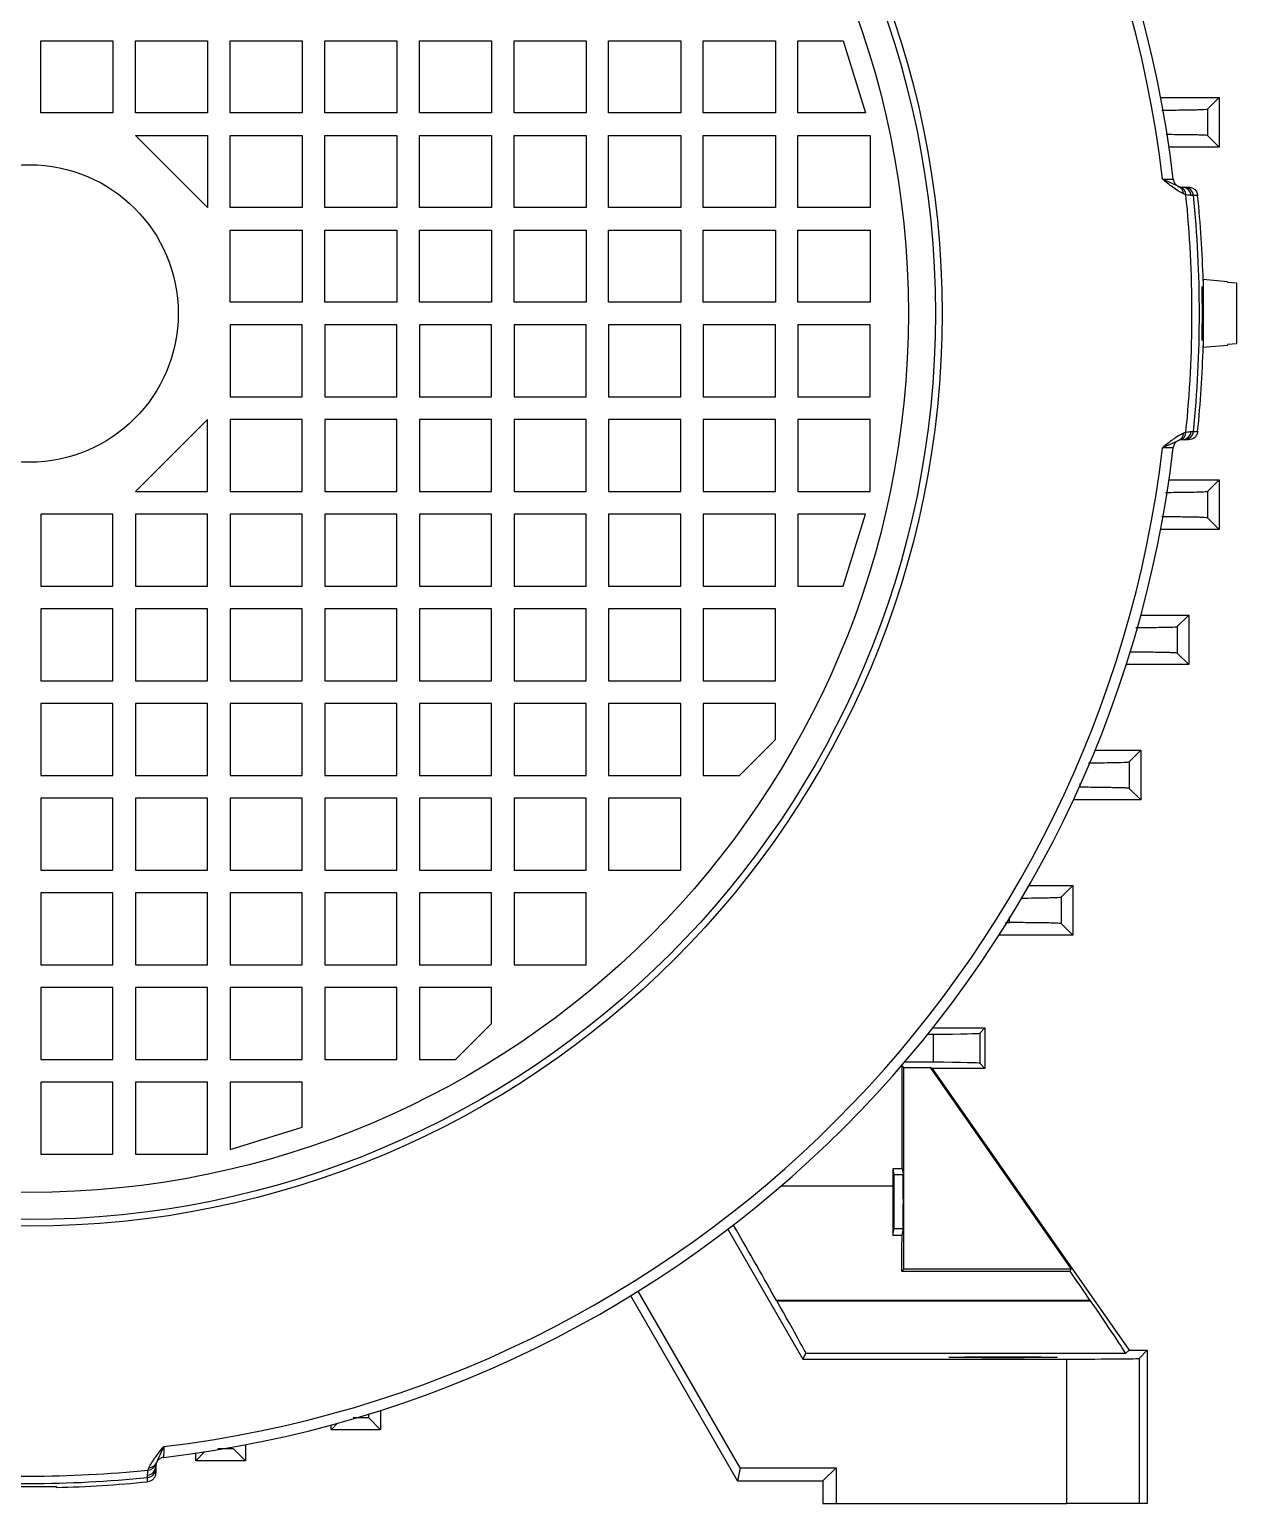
# Model space of a CAD drawing. Extents: x 49 to 1791, y 27 to 1041.
# Drawn here: x 1657.6 to 1791.5, y 358.8 to 522.3 of the extents above; entities that cross this region are included whole.
import ezdxf

# ---------------------------------------------------------------- set-up
doc = ezdxf.new("R2010")
doc.units = 0
doc.layers.get('0').update_dxf_attribs({"linetype": 'CONTINUOUS'})

msp = doc.modelspace()

# ---------------------------------------------------------------- linework, layer by layer
at = {"color": 7, "linetype": 'CONTINUOUS'}
for p, q in [((1658.81, 521.05), (1666.81, 521.05)), ((1658.81, 513.05), (1658.81, 521.05)), ((1666.81, 521.05), (1666.81, 513.05)), ((1669.31, 521.05), (1677.31, 521.05)), ((1669.31, 513.05), (1669.31, 521.05)), ((1677.31, 521.05), (1677.31, 513.05)), ((1679.81, 521.05), (1687.81, 521.05)), ((1679.81, 513.05), (1679.81, 521.05)), ((1687.81, 521.05), (1687.81, 513.05)), ((1690.31, 521.05), (1698.31, 521.05)), ((1690.31, 513.05), (1690.31, 521.05)), ((1698.31, 521.05), (1698.31, 513.05)), ((1700.81, 521.05), (1708.81, 521.05)), ((1700.81, 513.05), (1700.81, 521.05)), ((1708.81, 521.05), (1708.81, 513.05)), ((1711.31, 521.05), (1719.31, 521.05)), ((1711.31, 513.05), (1711.31, 521.05)), ((1719.31, 521.05), (1719.31, 513.05)), ((1721.81, 521.05), (1729.81, 521.05)), ((1721.81, 513.05), (1721.81, 521.05)), ((1729.81, 521.05), (1729.81, 513.05)), ((1732.31, 521.05), (1740.31, 521.05)), ((1732.31, 513.05), (1732.31, 521.05)), ((1740.31, 521.05), (1740.31, 513.05)), ((1742.81, 521.05), (1747.81, 521.05)), ((1742.81, 513.05), (1742.81, 521.05)), ((1747.81, 521.05), (1750.31, 513.05)), ((1783.04, 514.75), (1789.53, 514.75)), ((1788.25, 513.47), (1789.53, 514.75)), ((1789.53, 514.75), (1789.53, 509.25)), ((1666.81, 513.05), (1658.81, 513.05)), ((1677.31, 513.05), (1669.31, 513.05)), ((1687.81, 513.05), (1679.81, 513.05)), ((1698.31, 513.05), (1690.31, 513.05)), ((1708.81, 513.05), (1700.81, 513.05)), ((1719.31, 513.05), (1711.31, 513.05)), ((1729.81, 513.05), (1721.81, 513.05)), ((1740.31, 513.05), (1732.31, 513.05)), ((1750.31, 513.05), (1742.81, 513.05)), ((1669.31, 510.55), (1677.31, 510.55)), ((1677.31, 502.55), (1669.31, 510.55)), ((1677.31, 510.55), (1677.31, 502.55)), ((1679.81, 510.55), (1687.81, 510.55)), ((1679.81, 502.55), (1679.81, 510.55)), ((1687.81, 510.55), (1687.81, 502.55)), ((1690.31, 510.55), (1698.31, 510.55)), ((1690.31, 502.55), (1690.31, 510.55)), ((1698.31, 510.55), (1698.31, 502.55)), ((1700.81, 510.55), (1708.81, 510.55)), ((1700.81, 502.55), (1700.81, 510.55)), ((1708.81, 510.55), (1708.81, 502.55)), ((1711.31, 510.55), (1719.31, 510.55)), ((1711.31, 502.55), (1711.31, 510.55)), ((1719.31, 510.55), (1719.31, 502.55)), ((1721.81, 510.55), (1729.81, 510.55)), ((1721.81, 502.55), (1721.81, 510.55)), ((1729.81, 510.55), (1729.81, 502.55)), ((1732.31, 510.55), (1740.31, 510.55)), ((1732.31, 502.55), (1732.31, 510.55)), ((1740.31, 510.55), (1740.31, 502.55)), ((1742.81, 502.55), (1742.81, 510.55)), ((1742.81, 510.55), (1750.81, 510.55)), ((1750.81, 510.55), (1750.81, 502.55)), ((1788.25, 510.54), (1789.53, 509.25)), ((1789.53, 509.25), (1783.97, 509.25)), ((1785.68, 504.8), (1786.15, 504.8)), ((1687.81, 502.55), (1679.81, 502.55)), ((1698.31, 502.55), (1690.31, 502.55)), ((1708.81, 502.55), (1700.81, 502.55)), ((1719.31, 502.55), (1711.31, 502.55)), ((1729.81, 502.55), (1721.81, 502.55)), ((1740.31, 502.55), (1732.31, 502.55)), ((1750.81, 502.55), (1742.81, 502.55)), ((1679.81, 500.05), (1687.81, 500.05)), ((1679.81, 492.05), (1679.81, 500.05)), ((1687.81, 500.05), (1687.81, 492.05)), ((1690.31, 500.05), (1698.31, 500.05)), ((1690.31, 492.05), (1690.31, 500.05)), ((1698.31, 500.05), (1698.31, 492.05)), ((1700.81, 500.05), (1708.81, 500.05)), ((1700.81, 492.05), (1700.81, 500.05)), ((1708.81, 500.05), (1708.81, 492.05)), ((1711.31, 500.05), (1719.31, 500.05)), ((1711.31, 492.05), (1711.31, 500.05)), ((1719.31, 500.05), (1719.31, 492.05)), ((1721.81, 500.05), (1729.81, 500.05)), ((1721.81, 492.05), (1721.81, 500.05)), ((1729.81, 500.05), (1729.81, 492.05)), ((1732.31, 500.05), (1740.31, 500.05)), ((1732.31, 492.05), (1732.31, 500.05)), ((1740.31, 500.05), (1740.31, 492.05)), ((1742.81, 500.05), (1750.81, 500.05)), ((1742.81, 492.05), (1742.81, 500.05)), ((1750.81, 500.05), (1750.81, 492.05)), ((1790.46, 494.31), (1787.76, 494.55)), ((1787.76, 494.55), (1787.76, 487.05)), ((1790.46, 494.31), (1790.46, 494.25)), ((1791.46, 494.16), (1791.46, 487.43)), ((1687.81, 492.05), (1679.81, 492.05)), ((1698.31, 492.05), (1690.31, 492.05)), ((1708.81, 492.05), (1700.81, 492.05)), ((1719.31, 492.05), (1711.31, 492.05)), ((1729.81, 492.05), (1721.81, 492.05)), ((1740.31, 492.05), (1732.31, 492.05)), ((1750.81, 492.05), (1742.81, 492.05)), ((1679.81, 489.55), (1679.81, 481.55)), ((1687.81, 489.55), (1679.81, 489.55)), ((1687.81, 481.55), (1687.81, 489.55)), ((1698.31, 489.55), (1690.31, 489.55)), ((1690.31, 489.55), (1690.31, 481.55)), ((1698.31, 481.55), (1698.31, 489.55)), ((1700.81, 489.55), (1700.81, 481.55)), ((1708.81, 489.55), (1700.81, 489.55)), ((1708.81, 481.55), (1708.81, 489.55)), ((1711.31, 489.55), (1711.31, 481.55)), ((1719.31, 489.55), (1711.31, 489.55)), ((1719.31, 481.55), (1719.31, 489.55)), ((1721.81, 489.55), (1721.81, 481.55)), ((1729.81, 489.55), (1721.81, 489.55)), ((1729.81, 481.55), (1729.81, 489.55)), ((1732.31, 489.55), (1732.31, 481.55)), ((1740.31, 489.55), (1732.31, 489.55)), ((1740.31, 481.55), (1740.31, 489.55)), ((1750.81, 489.55), (1742.81, 489.55)), ((1742.81, 489.55), (1742.81, 481.55)), ((1750.81, 481.55), (1750.81, 489.55)), ((1787.76, 487.05), (1790.46, 487.28)), ((1790.46, 487.35), (1790.46, 487.28)), ((1679.81, 481.55), (1687.81, 481.55)), ((1690.31, 481.55), (1698.31, 481.55)), ((1700.81, 481.55), (1708.81, 481.55)), ((1711.31, 481.55), (1719.31, 481.55)), ((1721.81, 481.55), (1729.81, 481.55)), ((1732.31, 481.55), (1740.31, 481.55)), ((1742.81, 481.55), (1750.81, 481.55)), ((1677.31, 479.05), (1669.31, 471.05)), ((1677.31, 471.05), (1677.31, 479.05)), ((1679.81, 479.05), (1679.81, 471.05)), ((1687.81, 479.05), (1679.81, 479.05)), ((1687.81, 471.05), (1687.81, 479.05)), ((1690.31, 479.05), (1690.31, 471.05)), ((1698.31, 479.05), (1690.31, 479.05)), ((1698.31, 471.05), (1698.31, 479.05)), ((1700.81, 479.05), (1700.81, 471.05)), ((1708.81, 479.05), (1700.81, 479.05)), ((1708.81, 471.05), (1708.81, 479.05)), ((1719.31, 479.05), (1711.31, 479.05)), ((1711.31, 479.05), (1711.31, 471.05)), ((1719.31, 471.05), (1719.31, 479.05)), ((1721.81, 479.05), (1721.81, 471.05)), ((1729.81, 479.05), (1721.81, 479.05)), ((1729.81, 471.05), (1729.81, 479.05)), ((1732.31, 479.05), (1732.31, 471.05)), ((1740.31, 479.05), (1732.31, 479.05)), ((1740.31, 471.05), (1740.31, 479.05)), ((1750.81, 479.05), (1742.81, 479.05)), ((1742.81, 479.05), (1742.81, 471.05)), ((1750.81, 471.05), (1750.81, 479.05)), ((1786.15, 476.8), (1785.68, 476.8)), ((1669.31, 471.05), (1677.31, 471.05)), ((1679.81, 471.05), (1687.81, 471.05)), ((1690.31, 471.05), (1698.31, 471.05)), ((1700.81, 471.05), (1708.81, 471.05)), ((1711.31, 471.05), (1719.31, 471.05)), ((1721.81, 471.05), (1729.81, 471.05)), ((1732.31, 471.05), (1740.31, 471.05)), ((1742.81, 471.05), (1750.81, 471.05)), ((1783.97, 472.35), (1789.53, 472.35)), ((1788.25, 471.06), (1789.53, 472.35)), ((1789.53, 472.35), (1789.53, 466.85)), ((1666.81, 468.55), (1658.81, 468.55)), ((1658.81, 468.55), (1658.81, 460.55)), ((1666.81, 460.55), (1666.81, 468.55)), ((1669.31, 468.55), (1669.31, 460.55)), ((1677.31, 468.55), (1669.31, 468.55)), ((1677.31, 460.55), (1677.31, 468.55)), ((1679.81, 468.55), (1679.81, 460.55)), ((1687.81, 468.55), (1679.81, 468.55)), ((1687.81, 460.55), (1687.81, 468.55)), ((1690.31, 468.55), (1690.31, 460.55)), ((1698.31, 468.55), (1690.31, 468.55)), ((1698.31, 460.55), (1698.31, 468.55)), ((1708.81, 468.55), (1700.81, 468.55)), ((1700.81, 468.55), (1700.81, 460.55)), ((1708.81, 460.55), (1708.81, 468.55)), ((1719.31, 468.55), (1711.31, 468.55)), ((1711.31, 468.55), (1711.31, 460.55)), ((1719.31, 460.55), (1719.31, 468.55)), ((1721.81, 468.55), (1721.81, 460.55)), ((1729.81, 468.55), (1721.81, 468.55)), ((1729.81, 460.55), (1729.81, 468.55)), ((1732.31, 468.55), (1732.31, 460.55)), ((1740.31, 468.55), (1732.31, 468.55)), ((1740.31, 460.55), (1740.31, 468.55)), ((1742.81, 468.55), (1742.81, 460.55)), ((1750.31, 468.55), (1742.81, 468.55)), ((1747.81, 460.55), (1750.31, 468.55)), ((1788.25, 468.13), (1789.53, 466.85)), ((1789.53, 466.85), (1783.04, 466.85)), ((1658.81, 460.55), (1666.81, 460.55)), ((1669.31, 460.55), (1677.31, 460.55)), ((1679.81, 460.55), (1687.81, 460.55)), ((1690.31, 460.55), (1698.31, 460.55)), ((1700.81, 460.55), (1708.81, 460.55)), ((1711.31, 460.55), (1719.31, 460.55)), ((1721.81, 460.55), (1729.81, 460.55)), ((1732.31, 460.55), (1740.31, 460.55)), ((1742.81, 460.55), (1747.81, 460.55)), ((1666.81, 458.05), (1658.81, 458.05)), ((1658.81, 458.05), (1658.81, 450.05)), ((1666.81, 450.05), (1666.81, 458.05)), ((1677.31, 458.05), (1669.31, 458.05)), ((1669.31, 458.05), (1669.31, 450.05)), ((1677.31, 450.05), (1677.31, 458.05)), ((1687.81, 458.05), (1679.81, 458.05)), ((1679.81, 458.05), (1679.81, 450.05)), ((1687.81, 450.05), (1687.81, 458.05)), ((1690.31, 458.05), (1690.31, 450.05)), ((1698.31, 458.05), (1690.31, 458.05)), ((1698.31, 450.05), (1698.31, 458.05)), ((1700.81, 458.05), (1700.81, 450.05)), ((1708.81, 458.05), (1700.81, 458.05)), ((1708.81, 450.05), (1708.81, 458.05)), ((1711.31, 458.05), (1711.31, 450.05)), ((1719.31, 458.05), (1711.31, 458.05)), ((1719.31, 450.05), (1719.31, 458.05)), ((1729.81, 458.05), (1721.81, 458.05)), ((1721.81, 458.05), (1721.81, 450.05)), ((1729.81, 450.05), (1729.81, 458.05)), ((1740.31, 458.05), (1732.31, 458.05)), ((1732.31, 458.05), (1732.31, 450.05)), ((1740.31, 450.05), (1740.31, 458.05)), ((1780.85, 457.35), (1786.16, 457.35)), ((1784.87, 456.06), (1786.16, 457.35)), ((1786.16, 457.35), (1786.16, 451.85)), ((1784.88, 453.13), (1786.16, 451.85)), ((1786.16, 451.85), (1779.23, 451.85)), ((1658.81, 450.05), (1666.81, 450.05)), ((1669.31, 450.05), (1677.31, 450.05)), ((1679.81, 450.05), (1687.81, 450.05)), ((1690.31, 450.05), (1698.31, 450.05)), ((1700.81, 450.05), (1708.81, 450.05)), ((1711.31, 450.05), (1719.31, 450.05)), ((1721.81, 450.05), (1729.81, 450.05)), ((1732.31, 450.05), (1740.31, 450.05)), ((1666.81, 447.55), (1658.81, 447.55)), ((1658.81, 447.55), (1658.81, 439.55)), ((1666.81, 439.55), (1666.81, 447.55)), ((1677.31, 447.55), (1669.31, 447.55)), ((1669.31, 447.55), (1669.31, 439.55)), ((1677.31, 439.55), (1677.31, 447.55)), ((1687.81, 447.55), (1679.81, 447.55)), ((1679.81, 447.55), (1679.81, 439.55)), ((1687.81, 439.55), (1687.81, 447.55)), ((1690.31, 447.55), (1690.31, 439.55)), ((1698.31, 447.55), (1690.31, 447.55)), ((1698.31, 439.55), (1698.31, 447.55)), ((1700.81, 447.55), (1700.81, 439.55)), ((1708.81, 447.55), (1700.81, 447.55)), ((1708.81, 439.55), (1708.81, 447.55)), ((1711.31, 447.55), (1711.31, 439.55)), ((1719.31, 447.55), (1711.31, 447.55)), ((1719.31, 439.55), (1719.31, 447.55)), ((1721.81, 447.55), (1721.81, 439.55)), ((1729.81, 447.55), (1721.81, 447.55)), ((1729.81, 439.55), (1729.81, 447.55)), ((1740.31, 447.55), (1732.31, 447.55)), ((1732.31, 447.55), (1732.31, 439.55)), ((1740.31, 443.55), (1740.31, 447.55)), ((1736.31, 439.55), (1740.31, 443.55)), ((1775.77, 442.35), (1780.84, 442.35)), ((1779.55, 441.06), (1780.84, 442.35)), ((1780.84, 442.35), (1780.84, 436.85)), ((1658.81, 439.55), (1666.81, 439.55)), ((1669.31, 439.55), (1677.31, 439.55)), ((1679.81, 439.55), (1687.81, 439.55)), ((1690.31, 439.55), (1698.31, 439.55)), ((1700.81, 439.55), (1708.81, 439.55)), ((1711.31, 439.55), (1719.31, 439.55)), ((1721.81, 439.55), (1729.81, 439.55)), ((1732.31, 439.55), (1736.31, 439.55)), ((1666.81, 437.05), (1658.81, 437.05)), ((1658.81, 437.05), (1658.81, 429.05)), ((1666.81, 429.05), (1666.81, 437.05)), ((1677.31, 437.05), (1669.31, 437.05)), ((1669.31, 437.05), (1669.31, 429.05)), ((1677.31, 429.05), (1677.31, 437.05)), ((1687.81, 437.05), (1679.81, 437.05)), ((1679.81, 437.05), (1679.81, 429.05)), ((1687.81, 429.05), (1687.81, 437.05)), ((1690.31, 437.05), (1690.31, 429.05)), ((1698.31, 437.05), (1690.31, 437.05)), ((1698.31, 429.05), (1698.31, 437.05)), ((1700.81, 437.05), (1700.81, 429.05)), ((1708.81, 437.05), (1700.81, 437.05)), ((1708.81, 429.05), (1708.81, 437.05)), ((1719.31, 437.05), (1711.31, 437.05)), ((1711.31, 437.05), (1711.31, 429.05)), ((1719.31, 429.05), (1719.31, 437.05)), ((1729.81, 437.05), (1721.81, 437.05)), ((1721.81, 437.05), (1721.81, 429.05)), ((1729.81, 429.05), (1729.81, 437.05)), ((1780.84, 436.85), (1773.36, 436.85)), ((1779.56, 438.12), (1780.84, 436.85)), ((1658.81, 429.05), (1666.81, 429.05)), ((1669.31, 429.05), (1677.31, 429.05)), ((1679.81, 429.05), (1687.81, 429.05)), ((1690.31, 429.05), (1698.31, 429.05)), ((1700.81, 429.05), (1708.81, 429.05)), ((1711.31, 429.05), (1719.31, 429.05)), ((1721.81, 429.05), (1729.81, 429.05)), ((1768.44, 427.35), (1773.29, 427.35)), ((1772.01, 426.07), (1773.29, 427.35)), ((1773.29, 427.35), (1773.29, 421.85)), ((1666.81, 426.55), (1658.81, 426.55)), ((1658.81, 426.55), (1658.81, 418.55)), ((1666.81, 418.55), (1666.81, 426.55)), ((1677.31, 426.55), (1669.31, 426.55)), ((1669.31, 426.55), (1669.31, 418.55)), ((1677.31, 418.55), (1677.31, 426.55)), ((1679.81, 426.55), (1679.81, 418.55)), ((1687.81, 426.55), (1679.81, 426.55)), ((1687.81, 418.55), (1687.81, 426.55)), ((1690.31, 426.55), (1690.31, 418.55)), ((1698.31, 426.55), (1690.31, 426.55)), ((1698.31, 418.55), (1698.31, 426.55)), ((1700.81, 426.55), (1700.81, 418.55)), ((1708.81, 426.55), (1700.81, 426.55)), ((1708.81, 418.55), (1708.81, 426.55)), ((1719.31, 426.55), (1711.31, 426.55)), ((1711.31, 426.55), (1711.31, 418.55)), ((1719.31, 418.55), (1719.31, 426.55)), ((1773.29, 421.85), (1765.11, 421.85)), ((1765.85, 423.24), (1766.26, 423.24)), ((1772.02, 423.12), (1773.29, 421.85)), ((1658.81, 418.55), (1666.81, 418.55)), ((1669.31, 418.55), (1677.31, 418.55)), ((1679.81, 418.55), (1687.81, 418.55)), ((1690.31, 418.55), (1698.31, 418.55)), ((1700.81, 418.55), (1708.81, 418.55)), ((1711.31, 418.55), (1719.31, 418.55)), ((1666.81, 416.05), (1658.81, 416.05)), ((1658.81, 416.05), (1658.81, 408.05)), ((1666.81, 408.05), (1666.81, 416.05)), ((1677.31, 416.05), (1669.31, 416.05)), ((1669.31, 416.05), (1669.31, 408.05)), ((1677.31, 408.05), (1677.31, 416.05)), ((1679.81, 416.05), (1679.81, 408.05)), ((1687.81, 416.05), (1679.81, 416.05)), ((1687.81, 408.05), (1687.81, 416.05)), ((1690.31, 416.05), (1690.31, 408.05)), ((1698.31, 416.05), (1690.31, 416.05)), ((1698.31, 408.05), (1698.31, 416.05)), ((1708.81, 416.05), (1700.81, 416.05)), ((1700.81, 416.05), (1700.81, 408.05)), ((1708.81, 412.05), (1708.81, 416.05)), ((1704.81, 408.05), (1708.81, 412.05)), ((1757.2, 410.85), (1757.86, 410.86)), ((1757.76, 411.55), (1763.55, 411.55)), ((1757.86, 407.74), (1757.86, 410.86)), ((1762.97, 410.97), (1763.55, 411.55)), ((1762.97, 410.97), (1762.97, 407.63)), ((1763.55, 411.55), (1763.55, 407.05)), ((1658.81, 408.05), (1666.81, 408.05)), ((1669.31, 408.05), (1677.31, 408.05)), ((1679.81, 408.05), (1687.81, 408.05)), ((1690.31, 408.05), (1698.31, 408.05)), ((1700.81, 408.05), (1704.81, 408.05)), ((1754.36, 407.35), (1754.29, 407.35)), ((1754.36, 407.35), (1754.56, 407.15)), ((1754.36, 395.97), (1754.36, 407.35)), ((1754.56, 407.15), (1757.48, 407.15)), ((1754.56, 384.8), (1754.56, 407.15)), ((1757.86, 407.74), (1754.64, 407.76)), ((1757.68, 407.05), (1757.48, 407.15)), ((1757.48, 407.15), (1773.13, 384.8)), ((1762.97, 407.63), (1763.55, 407.05)), ((1666.81, 405.55), (1658.81, 405.55)), ((1658.81, 405.55), (1658.81, 397.55)), ((1666.81, 397.55), (1666.81, 405.55)), ((1677.31, 405.55), (1669.31, 405.55)), ((1669.31, 405.55), (1669.31, 397.55)), ((1677.31, 397.55), (1677.31, 405.55)), ((1687.81, 405.55), (1679.81, 405.55)), ((1679.81, 405.55), (1679.81, 398.05)), ((1687.81, 400.55), (1687.81, 405.55)), ((1763.55, 407.05), (1757.68, 407.05)), ((1757.68, 407.05), (1779.56, 375.8)), ((1679.81, 398.05), (1687.81, 400.55)), ((1658.81, 397.55), (1666.81, 397.55)), ((1669.31, 397.55), (1677.31, 397.55)), ((1753.36, 394.05), (1753.36, 395.97)), ((1753.47, 395.29), (1753.36, 395.97)), ((1753.36, 395.97), (1754.36, 395.97)), ((1754.36, 395.97), (1754.47, 395.29)), ((1753.47, 395.29), (1754.47, 395.29)), ((1735.03, 389.22), (1743.34, 374.82)), ((1753.35, 388.56), (1753.47, 389.31)), ((1753.47, 389.31), (1754.47, 389.31)), ((1754.47, 389.31), (1754.35, 388.56)), ((1753.35, 388.56), (1754.35, 388.56)), ((1754.33, 384.57), (1754.56, 384.8)), ((1754.33, 384.57), (1773.01, 384.57)), ((1773.13, 384.8), (1754.56, 384.8)), ((1773.01, 384.57), (1773.13, 384.8)), ((1736.12, 361.3), (1724.26, 381.84)), ((1736.4, 362.77), (1725.09, 382.36)), ((1740.46, 381.29), (1740.43, 381.33)), ((1775.24, 381.33), (1740.43, 381.33)), ((1740.46, 381.29), (1775.26, 381.29)), ((1775.24, 381.33), (1775.26, 381.29)), ((1743.34, 374.82), (1743.7, 375.43)), ((1743.34, 374.82), (1772.65, 374.82)), ((1779.14, 375.43), (1743.7, 375.43)), ((1772.65, 358.8), (1772.65, 374.82)), ((1779.14, 375.43), (1779.56, 375.8)), ((1779.56, 375.8), (1781.56, 375.8)), ((1780.65, 374.89), (1781.56, 375.8)), ((1780.65, 374.89), (1780.65, 358.8)), ((1781.56, 375.8), (1781.56, 358.8)), ((1695.2, 368.3), (1696.51, 366.98)), ((1696.51, 369.13), (1696.51, 366.98)), ((1691.73, 367.7), (1691.01, 366.98)), ((1691.01, 366.98), (1691.01, 367.51)), ((1696.51, 366.98), (1691.01, 366.98)), ((1680.19, 364.87), (1681.51, 363.55)), ((1681.51, 365.31), (1681.51, 363.55)), ((1676.99, 364.53), (1676.01, 363.55)), ((1676.01, 363.55), (1676.01, 364.39)), ((1681.51, 363.55), (1676.01, 363.55)), ((1671.56, 362.67), (1671.56, 362.2)), ((1736.4, 362.77), (1736.12, 361.3)), ((1736.4, 362.77), (1747.03, 362.77)), ((1747.03, 362.77), (1745.56, 361.3)), ((1747.03, 362.77), (1747.03, 358.8)), ((1660.56, 360.58), (1660.56, 360.7)), ((1736.12, 361.3), (1745.56, 361.3)), ((1745.56, 361.3), (1745.56, 358.8)), ((1745.56, 358.8), (1747.03, 358.8)), ((1747.03, 358.8), (1772.65, 358.8)), ((1780.65, 358.8), (1772.65, 358.8)), ((1781.56, 358.8), (1780.65, 358.8))]:
    msp.add_line(p, q, dxfattribs=at)
at = {"color": 8, "linetype": 'CONTINUOUS'}
for p, q in [((1774.11, 438.24), (1774.12, 438.66)), ((1740.99, 394.05), (1753.36, 394.05)), ((1695.2, 368.3), (1693.47, 368.3)), ((1680.19, 364.87), (1678.47, 364.87))]:
    msp.add_line(p, q, dxfattribs=at)
at = {"color": 7, "linetype": 'CONTINUOUS', "flags": 128}
for points in [[(1787.15, 503.9), (1787.13, 503.9), (1787.06, 503.9), (1786.78, 503.9), (1786.68, 503.9)], [(1791.46, 494.16), (1790.97, 494.21), (1790.46, 494.25)], [(1791.46, 487.43), (1790.97, 487.39), (1790.46, 487.35)], [(1786.68, 477.7), (1786.7, 477.7), (1786.77, 477.7), (1787.05, 477.7), (1787.15, 477.7)], [(1670.66, 361.21), (1670.66, 361.23), (1670.66, 361.3), (1670.66, 361.58), (1670.66, 361.68)]]:
    msp.add_lwpolyline(points, dxfattribs=at)
at = {"color": 7, "linetype": 'CONTINUOUS'}
for radius in [101.24, 100.5, 97.5, 16.5]:
    msp.add_circle((1657.56, 490.8), radius, dxfattribs=at)
for centre, radius, start, end in [((1657.56, 490.8), 127.75, 6.6904, 83.3096), ((1657.56, 490.8), 126.57, 6.7557, 83.2443), ((1785.43, 505.8), 1, 186.6904, 246.5619), ((1784.65, 504.02), 0.939, 2.3278, 65.8448), ((1784.89, 503.92), 0.956, 3.1066, 73.4372), ((1785.43, 503.81), 0.992, 5.3006, 89.6652), ((1785.68, 503.8), 1, 5.7922, 89.999), ((1657.56, 490.8), 128.96, 354.1369, 5.8631), ((1657.56, 490.8), 129.78, 354.2063, 5.7937), ((1657.56, 490.8), 130.25, 1.5876, 5.7726), ((1657.56, 490.8), 130.25, 354.2274, 358.4124), ((1784.65, 477.57), 0.939, 294.1552, 357.6722), ((1784.89, 477.68), 0.956, 286.5628, 356.8934), ((1785.43, 477.79), 0.992, 270.3348, 354.6994), ((1785.68, 477.8), 1, 270.001, 354.2078), ((1657.56, 490.8), 127.75, 276.6904, 353.3096), ((1657.56, 490.8), 126.57, 276.7557, 353.2443), ((1785.43, 475.8), 1, 113.4381, 173.3096), ((1670.68, 363.47), 0.956, 273.1066, 343.4372), ((1670.79, 363.71), 0.939, 272.3278, 335.8448), ((1672.56, 362.93), 1, 96.6904, 156.5619), ((1657.56, 490.8), 128.96, 264.1369, 275.8631), ((1657.56, 490.8), 129.78, 264.2063, 275.7937), ((1670.57, 362.93), 0.992, 275.3006, 359.6652), ((1670.56, 362.67), 1, 275.7922, 359.999), ((1657.56, 490.8), 130.25, 271.3198, 275.7726)]:
    msp.add_arc(centre, radius, start, end, dxfattribs=at)
for centre, major_axis, ratio, start_param, end_param in [((1752.97, 410.97), (10, 0), 0.013091, 5.222898, 6.270095), ((1752.97, 407.63), (10, 0), 0.013091, 0.01309, 1.060288), ((1753.13, 394.05), (0, 18), 0.013091, 4.401983, 4.712389), ((1753.46, 392.3), (0, 3), 0.013091, 3.228859, 6.195919), ((1754.46, 392.3), (0, 3), 0.013091, 3.228859, 6.195919), ((1732.96, 394.05), (-10.39, 18), 0.007558, 3.922627, 4.463446), ((1754.13, 394.05), (0, 18), 0.013091, 4.157265, 4.401983), ((1766.12, 394.05), (-12.61, 18), 0.010723, 3.919482, 4.149756), ((1732.15, 395.43), (-11.55, 20), 0.007558, 3.145956, 3.922627), ((1765.14, 395.43), (-14.01, 20), 0.010723, 3.14281, 3.919482), ((1772.65, 374.89), (8, 0), 0.008727, 4.712389, 6.274459)]:
    msp.add_ellipse(centre, major_axis=major_axis, ratio=ratio, start_param=start_param, end_param=end_param, dxfattribs=at)
msp.add_ellipse((1765.56, 375.02), major_axis=(6, 0), ratio=0.008727, dxfattribs=at)
for points, knots in [([(1783.17, 513.35), (1783.94, 513.36), (1784.63, 513.36), (1785.56, 513.38), (1785.86, 513.38), (1786.39, 513.39), (1786.64, 513.39), (1787.08, 513.4), (1787.28, 513.41), (1787.62, 513.42), (1787.76, 513.43), (1788.11, 513.44), (1788.24, 513.45), (1788.25, 513.47)], [0, 0, 0, 0, 0.25, 0.25, 0.375, 0.375, 0.5, 0.5, 0.625, 0.625, 0.75, 0.75, 1, 1, 1, 1]), ([(1788.25, 513.47), (1788.25, 512.8), (1788.25, 512.13), (1788.25, 511.46), (1788.25, 511.15), (1788.25, 510.84), (1788.25, 510.54)], [0, 0, 0, 0, 0.002014076, 0.002014076, 0.002014076, 0.002944325, 0.002944325, 0.002944325, 0.002944325]), ([(1788.25, 510.54), (1788.12, 510.55), (1787.86, 510.58), (1786.2, 510.62), (1784.47, 510.63), (1783.65, 510.64)], [0, 0, 0, 0, 0.345603, 0.691226, 1, 1, 1, 1]), ([(1783.25, 505.69), (1783.64, 505.69), (1783.94, 505.68), (1784.34, 505.68), (1784.44, 505.68), (1784.44, 505.68)], [0, 0, 0, 0, 0.5, 0.5, 1, 1, 1, 1]), ([(1785.04, 504.88), (1784.85, 504.96), (1784.62, 505.08), (1784.02, 505.36), (1783.67, 505.52), (1783.25, 505.69)], [0, 0, 0, 0, 0.5, 0.5, 1, 1, 1, 1]), ([(1786.15, 504.8), (1786.28, 504.8), (1786.4, 504.78), (1786.63, 504.69), (1786.73, 504.62), (1787.01, 504.38), (1787.12, 504.14), (1787.15, 503.9)], [0, 0, 0, 0, 0.25, 0.25, 0.5, 0.5, 1, 1, 1, 1]), ([(1787.69, 488.3), (1787.68, 488.23), (1787.68, 487.95), (1787.66, 487.77), (1787.66, 487.82), (1787.66, 488.22), (1787.66, 488.91), (1787.67, 489.81), (1787.67, 490.82), (1787.67, 491.83), (1787.66, 492.73), (1787.66, 493.4), (1787.66, 493.79), (1787.66, 493.82), (1787.68, 493.64), (1787.68, 493.36), (1787.69, 493.3)], [0, 0, 0, 0, 0.02818, 0.107119, 0.186043, 0.264945, 0.343849, 0.422766, 0.501686, 0.580599, 0.659511, 0.738431, 0.817348, 0.896252, 0.975154, 1, 1, 1, 1]), ([(1787.15, 477.7), (1787.14, 477.57), (1787.1, 477.46), (1786.99, 477.24), (1786.92, 477.14), (1786.64, 476.89), (1786.4, 476.8), (1786.15, 476.8)], [0, 0, 0, 0, 0.25, 0.25, 0.5, 0.5, 1, 1, 1, 1]), ([(1785.04, 476.72), (1784.85, 476.64), (1784.62, 476.51), (1784.02, 476.23), (1783.67, 476.07), (1783.25, 475.91)], [0, 0, 0, 0, 0.5, 0.5, 1, 1, 1, 1]), ([(1784.44, 475.91), (1784.44, 475.91), (1784.34, 475.91), (1783.94, 475.91), (1783.64, 475.91), (1783.25, 475.91)], [0, 0, 0, 0, 0.5, 0.5, 1, 1, 1, 1]), ([(1783.59, 470.95), (1784.36, 470.96), (1786.05, 470.98), (1787.81, 471.01), (1788.1, 471.05), (1788.25, 471.06)], [0, 0, 0, 0, 0.287608, 0.628811, 1, 1, 1, 1]), ([(1788.25, 471.06), (1788.25, 470.75), (1788.25, 470.44), (1788.25, 470.14), (1788.25, 469.47), (1788.25, 468.8), (1788.25, 468.13)], [0, 0, 0, 0, 0.000930256, 0.000930256, 0.000930256, 0.002944349, 0.002944349, 0.002944349, 0.002944349]), ([(1788.25, 468.13), (1788.24, 468.14), (1788.11, 468.15), (1787.76, 468.17), (1787.62, 468.18), (1787.27, 468.19), (1787.08, 468.19), (1786.64, 468.2), (1786.39, 468.21), (1785.85, 468.22), (1785.56, 468.22), (1784.63, 468.23), (1783.94, 468.24), (1783.17, 468.24)], [0, 0, 0, 0, 0.25, 0.25, 0.375, 0.375, 0.5, 0.5, 0.625, 0.625, 0.75, 0.75, 1, 1, 1, 1]), ([(1780.28, 455.95), (1781, 455.96), (1782.64, 455.98), (1784.26, 456.01), (1784.83, 456.04), (1784.87, 456.06), (1784.87, 456.06)], [0, 0, 0, 0, 0.264266, 0.60781, 0.95401, 1, 1, 1, 1]), ([(1784.88, 453.13), (1784.87, 453.14), (1784.74, 453.15), (1784.38, 453.17), (1784.23, 453.17), (1783.88, 453.19), (1783.67, 453.19), (1783.22, 453.2), (1782.97, 453.21), (1782.41, 453.21), (1782.11, 453.22), (1781.16, 453.23), (1780.44, 453.24), (1779.65, 453.24)], [0, 0, 0, 0, 0.25, 0.25, 0.375, 0.375, 0.5, 0.5, 0.625, 0.625, 0.75, 0.75, 1, 1, 1, 1]), ([(1775.03, 440.95), (1775.66, 440.96), (1777.23, 440.97), (1778.84, 441.01), (1779.49, 441.04), (1779.54, 441.06), (1779.55, 441.06)], [0, 0, 0, 0, 0.230954, 0.575986, 0.926747, 1, 1, 1, 1]), ([(1779.56, 438.12), (1779.55, 438.14), (1779.42, 438.15), (1779.04, 438.17), (1778.89, 438.17), (1778.52, 438.18), (1778.31, 438.19), (1777.84, 438.2), (1777.58, 438.2), (1777, 438.21), (1776.69, 438.22), (1776.02, 438.23), (1775.67, 438.23), (1774.92, 438.24), (1774.52, 438.24), (1774.11, 438.24)], [0, 0, 0, 0, 0.25, 0.25, 0.375, 0.375, 0.5, 0.5, 0.625, 0.625, 0.75, 0.75, 0.875, 0.875, 1, 1, 1, 1]), ([(1767.61, 425.96), (1768.11, 425.96), (1769.56, 425.97), (1771.13, 426.01), (1771.93, 426.04), (1772, 426.06), (1772.01, 426.07)], [0, 0, 0, 0, 0.181445, 0.52833, 0.885116, 1, 1, 1, 1]), ([(1772.02, 423.12), (1772.01, 423.13), (1771.87, 423.14), (1771.48, 423.16), (1771.31, 423.17), (1770.93, 423.18), (1770.71, 423.19), (1770.21, 423.2), (1769.94, 423.2), (1769.32, 423.21), (1768.99, 423.22), (1768.29, 423.22), (1767.91, 423.23), (1767.12, 423.24), (1766.7, 423.24), (1766.26, 423.24)], [0, 0, 0, 0, 0.25, 0.25, 0.375, 0.375, 0.5, 0.5, 0.625, 0.625, 0.75, 0.75, 0.875, 0.875, 1, 1, 1, 1]), ([(1695.17, 368.73), (1695.17, 368.55), (1695.18, 368.31), (1695.19, 368.3), (1695.2, 368.3)], [0, 0, 0, 0, 0.78121, 1, 1, 1, 1]), ([(1671.64, 363.32), (1671.72, 363.5), (1671.84, 363.74), (1672.13, 364.34), (1672.29, 364.69), (1672.45, 365.11)], [0, 0, 0, 0, 0.5, 0.5, 1, 1, 1, 1]), ([(1672.45, 365.11), (1672.45, 364.71), (1672.45, 364.42), (1672.44, 364.02), (1672.44, 363.92), (1672.44, 363.92)], [0, 0, 0, 0, 0.5, 0.5, 1, 1, 1, 1]), ([(1671.56, 362.2), (1671.56, 362.08), (1671.54, 361.96), (1671.45, 361.73), (1671.38, 361.62), (1671.14, 361.35), (1670.91, 361.23), (1670.66, 361.21)], [0, 0, 0, 0, 0.25, 0.25, 0.5, 0.5, 1, 1, 1, 1]), ([(1654.56, 360.7), (1654.56, 360.7), (1654.58, 360.7), (1654.66, 360.7), (1654.71, 360.7), (1654.86, 360.7), (1654.96, 360.7), (1655.18, 360.7), (1655.3, 360.7), (1655.58, 360.7), (1655.73, 360.7), (1656.06, 360.69), (1656.23, 360.69), (1656.59, 360.69), (1656.78, 360.69), (1657.17, 360.69), (1657.36, 360.69), (1657.76, 360.69), (1657.95, 360.69), (1658.34, 360.69), (1658.53, 360.69), (1658.89, 360.69), (1659.06, 360.69), (1659.39, 360.7), (1659.54, 360.7), (1659.82, 360.7), (1659.94, 360.7), (1660.16, 360.7), (1660.26, 360.7), (1660.41, 360.7), (1660.46, 360.7), (1660.54, 360.7), (1660.56, 360.7), (1660.56, 360.7)], [0, 0, 0, 0, 0.0625, 0.0625, 0.125, 0.125, 0.1875, 0.1875, 0.25, 0.25, 0.3125, 0.3125, 0.375, 0.375, 0.4375, 0.4375, 0.5, 0.5, 0.5625, 0.5625, 0.625, 0.625, 0.6875, 0.6875, 0.75, 0.75, 0.8125, 0.8125, 0.875, 0.875, 0.9375, 0.9375, 1, 1, 1, 1])]:
    msp.add_open_spline(points, degree=3, knots=knots, dxfattribs=at)
for points in [[(1784.39, 504.8), (1784.03, 505.07), (1783.64, 505.37), (1783.25, 505.69)], [(1785.59, 504.06), (1785.21, 504.23), (1784.81, 504.49), (1784.39, 504.8)], [(1785.04, 504.88), (1785.08, 504.86), (1785.12, 504.85), (1785.16, 504.84)], [(1785.16, 504.84), (1785.28, 504.8), (1785.37, 504.8), (1785.43, 504.8)], [(1785.43, 504.8), (1785.59, 504.8), (1785.67, 504.8), (1785.68, 504.8)], [(1785.84, 503.97), (1785.76, 504), (1785.68, 504.02), (1785.59, 504.06)], [(1786.42, 503.9), (1786.28, 503.9), (1786.09, 503.91), (1785.84, 503.97)], [(1786.68, 503.9), (1786.67, 503.9), (1786.58, 503.9), (1786.42, 503.9)], [(1785.59, 477.53), (1785.21, 477.37), (1784.81, 477.11), (1784.39, 476.8)], [(1785.59, 477.53), (1785.68, 477.57), (1785.76, 477.6), (1785.84, 477.63)], [(1785.84, 477.63), (1786.09, 477.69), (1786.28, 477.7), (1786.42, 477.7)], [(1786.42, 477.7), (1786.47, 477.7), (1786.51, 477.7), (1786.55, 477.7)], [(1786.55, 477.7), (1786.63, 477.7), (1786.67, 477.7), (1786.68, 477.7)], [(1784.39, 476.8), (1784.03, 476.53), (1783.64, 476.22), (1783.25, 475.91)], [(1785.16, 476.76), (1785.12, 476.75), (1785.08, 476.73), (1785.04, 476.72)], [(1785.43, 476.8), (1785.37, 476.8), (1785.28, 476.79), (1785.16, 476.76)], [(1785.68, 476.8), (1785.67, 476.8), (1785.59, 476.8), (1785.43, 476.8)], [(1784.87, 456.06), (1784.87, 455.08), (1784.87, 454.11), (1784.88, 453.13)], [(1779.55, 441.06), (1779.55, 440.08), (1779.56, 439.1), (1779.56, 438.12)], [(1772.01, 426.07), (1772.02, 425.08), (1772.02, 424.1), (1772.02, 423.12)], [(1671.56, 363.97), (1671.83, 364.33), (1672.14, 364.71), (1672.45, 365.11)], [(1670.82, 362.77), (1670.99, 363.15), (1671.25, 363.55), (1671.56, 363.97)], [(1671.6, 363.2), (1671.56, 363.08), (1671.56, 362.99), (1671.56, 362.93)], [(1671.64, 363.32), (1671.62, 363.28), (1671.61, 363.24), (1671.6, 363.2)], [(1670.66, 361.94), (1670.66, 362.08), (1670.67, 362.27), (1670.73, 362.51)], [(1670.66, 361.68), (1670.66, 361.69), (1670.66, 361.78), (1670.66, 361.94)], [(1670.73, 362.51), (1670.76, 362.6), (1670.79, 362.68), (1670.82, 362.77)], [(1671.56, 362.93), (1671.56, 362.77), (1671.56, 362.68), (1671.56, 362.67)]]:
    msp.add_open_spline(points, degree=3, dxfattribs=at)
at = {"color": 8, "linetype": 'CONTINUOUS'}
msp.add_open_spline([(1766.26, 423.24), (1766.26, 423.4), (1766.27, 423.61), (1766.27, 423.82), (1766.27, 423.87)], degree=3, knots=[0, 0, 0, 0, 0.76422, 1, 1, 1, 1], dxfattribs=at)

doc.saveas('drawing.dxf')
